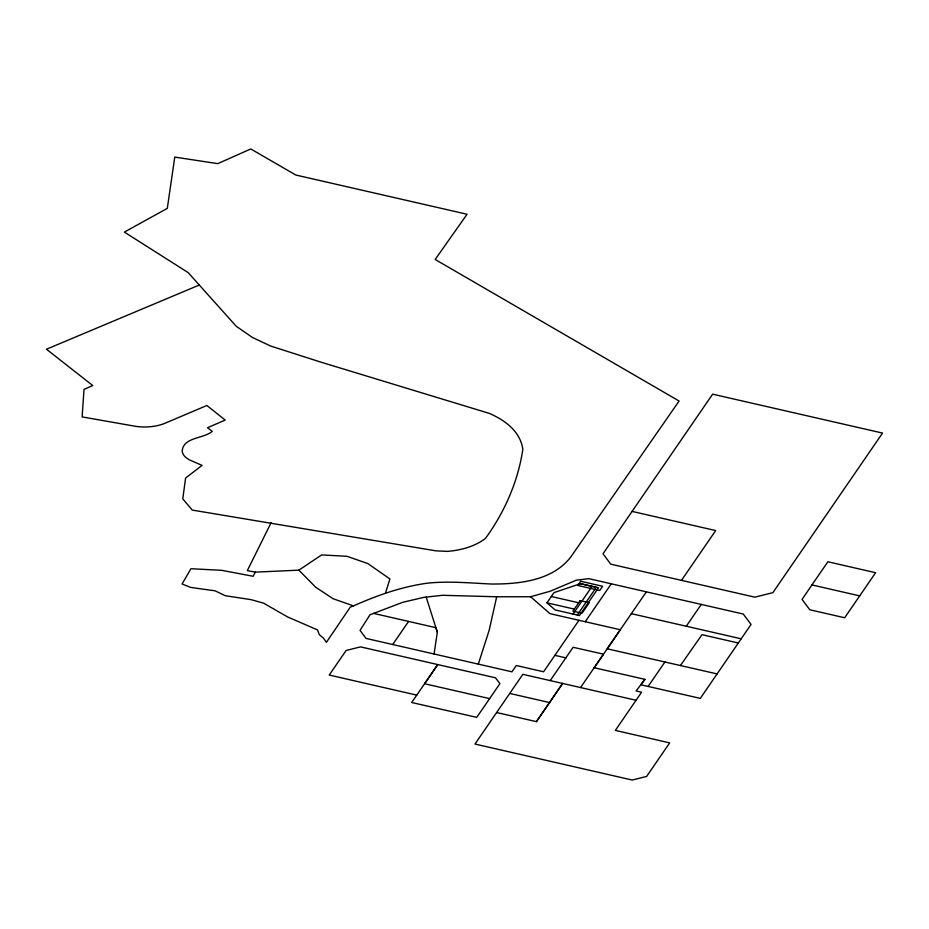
<?xml version="1.0" encoding="UTF-8"?>
<svg xmlns="http://www.w3.org/2000/svg" width="929" height="929" viewBox="0 0 929 929"><rect width="100%" height="100%" fill="white"/><g stroke="black" fill="none" stroke-linecap="round" stroke-linejoin="round"><path stroke-width="1.39" d="M434.075 654.016L437.327 632.208L435.91 627.679L373.597 613.395L369.997 614.777L360.034 630.373L366.026 638.409L511.937 671.818L516.292 665.524L543.604 671.772L578.964 620.305M580.544 687.565L594.177 667.742L644.935 679.354L640.824 684.766L700.303 698.376L751.073 624.427L743.246 614.034L588.812 578.662L576.212 580.195L550.316 591.204L530.587 596.732L496.701 596.778L489.118 630.477L478.296 664.13M385.454 593.19L389.925 578.976L367.884 563.589L347.04 556.308L321.643 554.915L298.883 570.162L255.359 572.125L247.311 570.65L271.105 522.713M255.359 572.125L253.118 576.27L221.671 570.325L190.968 568.722L182.061 583.993L190.666 587.418L215.087 590.821L225.306 595.721L251.039 599.646L263.581 603.142L287.502 616.891L317.509 629.92L319.286 634.635L323.478 638.177L326.393 642.357L350.314 607.067L353.484 605.882C377.116 595.396 401.456 586.768 427.166 583.203C448.579 580.927 470.051 583.029 491.476 584.027C520.658 584.167 555.67 580.323 573.112 553.626L679.099 401.026L435.167 259.481L467.055 214.251L295.805 175.024L250.784 148.965L217.781 163.632L174.768 157.094L167.301 208.386L124.358 232.087L188.169 272.603L236.245 326.288L252.444 337.471L270.711 346.064L320.447 361.996L489.316 413.393C504.865 420.105 520.345 431.323 522.818 449.311C518.15 481.303 504.459 512.378 485.507 538.344A56.204 32.445 0 0 1 447.29 551.373L435.968 550.851L192.245 510.079L182.781 498.873L185.591 478.052L202.069 465.371L189.005 459.704L185.637 457.289A22.911 13.227 0 0 1 182.2 451.389C182.769 436.92 204.09 438.743 212.23 431.358L207.515 427.735L225.213 420.059L206.853 405.497L163.713 423.798C154.806 426.968 145.133 427.654 135.797 426.365L82.112 416.912L84.028 389.367L92.772 385.558L46.45 349.234L199.294 285.029M550.177 680.609L573.135 647.292L603.502 654.179L594.177 667.742L646.352 591.843M636.086 700.269L522.841 674.338L474.986 744.048L632.196 780.035L646.63 776.447L669.67 742.886L615.346 730.403L641.579 692.221L636.086 690.967L644.935 679.354M811.946 584.922L802.064 599.379L809.798 609.772L844.658 617.762L875.606 572.717L827.902 561.766L811.946 584.922L859.685 595.884M536.439 721.647L562.637 683.442L536.439 721.647L496.643 712.543M392.7 644.517L408.574 621.443M546.972 602.828L554.009 592.597L580.648 583.644L598.555 587.755L579.452 615.521L555.112 609.935L546.972 602.828L574.331 609.099M489.618 698.62L476.74 717.362L411.686 702.498L437.768 664.583L424.588 683.732L489.618 698.62L499.918 683.663L495.471 677.798L360.533 646.874L346.122 650.474L329.226 675.046L416.784 695.124M632.092 511.403L603.002 553.777L610.748 564.17L754.824 597.161L772.858 592.679L882.55 433.077L712.636 394.175L632.092 511.403L715.69 530.564L681.468 580.393M573.042 614.046L592.04 586.408M577.292 615.021L596.29 587.383L580.381 583.737M585.235 621.71L611.294 583.818M686.264 626.239L701.279 604.419M648.128 686.426L664.897 662.005M680.411 665.547L701.999 634.681L738.311 643.007M373.597 613.395L402.907 602.247L423.868 597.359L442.494 595.292L496.701 596.778M631.36 613.674L741.168 638.792M551.315 596.511L578.674 602.782M717.072 673.92L607.218 648.802L620.293 629.746L549.956 613.651L530.587 596.732M554.903 655.351L565.924 657.871M509.742 693.44L549.573 702.556M353.484 605.882L333.139 598.752L315.651 587.186L298.883 570.162M426.202 597.103L437.327 632.208M580.73 581.264L577.838 585.479L599.728 590.496L602.619 586.28L580.73 581.264M580.149 600.633L572.914 611.166L582.03 613.256L589.276 602.724L580.149 600.633"/></g></svg>
